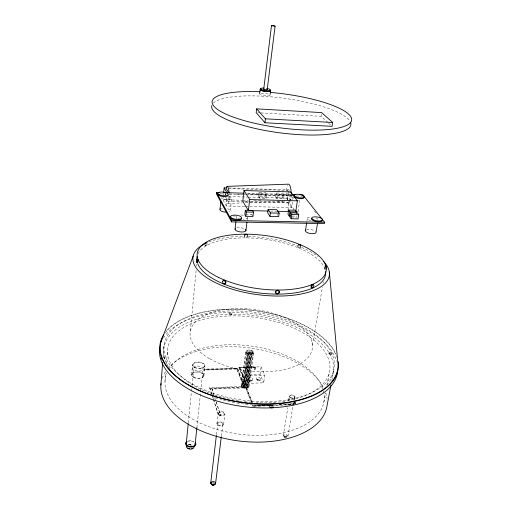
<?xml version="1.0" encoding="UTF-8"?>
<svg xmlns="http://www.w3.org/2000/svg" width="511" height="511" viewBox="0 0 511 511"><rect width="100%" height="100%" fill="white"/><g stroke="black" fill="none" stroke-linecap="round" stroke-linejoin="round"><path stroke-width="0.38" stroke-dasharray="2.56 1.92" d="M163.118 357.004L163.961 346.464M164.478 358.665L164.536 357.956M165.008 381.263L165.794 371.714M166.445 363.762L167.557 350.239M190.367 331.083L196.173 270.038M196.556 266.071L196.703 264.487M191.548 374.633L192.526 364.765M192.079 374.678L193.056 364.809M188.323 422.763L191.401 391.848M191.478 391.056L191.714 388.673M192.034 385.505L193.771 368.061M196.882 427.707L200.644 392.071M200.727 391.279L203.065 369.108A4.676 2.517 5.3 0 0 196.422 366.189A4.676 2.517 5.3 0 0 195.758 370.501A4.676 2.517 5.3 0 0 203.065 369.108M243.907 386.578L248.544 351.638L249.33 351.619L249.7 352.475L244.98 387.855L244.207 387.887L236.778 369.044L204.196 370.047L204.03 369.542L204.074 369.134L237.379 368.118L244.68 386.546L243.907 386.578L236.829 368.635L204.24 369.638L204.074 369.134M203.404 375.611L204.451 365.761M204.196 370.047L204.24 369.638M203.934 375.655L204.981 365.806M244.628 206.438L226.316 205.99L222.892 199.756L223.313 195.79M223.396 194.998L223.569 193.414M225.492 195.03L225.651 193.586M226.316 205.99L227.216 197.693M288.313 200.58L290.095 202.995L228.098 201.391L228.577 197.003M211.65 394.243L209.746 387.683L242.501 386.482L242.853 387.376L211.861 388.526L213.77 395.048M230.289 210.609L231.649 198.421M236.254 218.708L236.516 216.46A5.532 2.025 6.9 0 0 239.084 218.536M228.992 314.01L229.069 313.358M216.939 423.574L218.171 413.15M216.472 434.695L217.782 423.67M216.313 401.902L220.695 415.865L218.791 415.954L213.687 399.653M231.943 314.386A1.488 0.703 6.7 0 0 229.822 313.505A1.488 0.703 6.7 0 0 229.637 314.712A1.488 0.703 6.7 0 0 231.943 314.386L232.02 313.735A1.488 0.703 6.7 0 0 229.899 312.853A1.488 0.703 6.7 0 0 229.714 314.061A1.488 0.703 6.7 0 0 232.02 313.735M247.228 219.998L247.503 217.75M221.378 436.03L222.822 424.226M223.658 424.315L224.942 413.897M252.945 216.421L251.885 214.671L252.057 213.253M258.413 196.531L258.924 192.481L265.573 192.673L266.633 194.218L266.103 198.274L259.441 198.096L258.413 196.531L265.049 196.716L266.103 198.274M236.778 369.044L236.829 368.635M244.98 387.855L237.379 368.118M259.441 198.096L259.958 194.027L258.924 192.481M252.198 351.511L247.471 386.52L246.704 386.552L251.412 351.53L252.198 351.511L252.568 352.36L247.79 387.715L247.017 387.74L239.007 367.32L255.264 366.828L254.976 369.938L254.516 369.702L254.868 367.122L254.625 369.951M247.79 387.715L239.857 367.55L247.471 386.52M265.049 196.716L265.573 192.673M241.243 385.684L245.702 351.638M241.76 385.741L246.225 351.696M242.501 386.482L247.081 351.677L247.873 351.657L248.237 352.513L243.549 387.913L211.797 389.101M242.853 387.376L247.452 352.533L247.081 351.677M243.549 387.913L243.198 387.019L247.873 351.657M244.207 387.887L248.914 352.494L248.544 351.638M244.68 386.546L249.33 351.619M251.271 402.1L245.254 386.948L249.975 351.613L250.76 351.594L251.131 352.449L246.423 387.485L253.015 404.009M252.185 403.946L245.657 387.517L250.345 352.469L249.975 351.613M252.095 402.157L246.027 386.916L250.76 351.594M247.017 387.74L251.782 352.386L251.412 351.53M248.902 383.333L249.949 375.585L246.487 367.237L261.083 366.796L264.768 375.093L263.65 382.803L248.902 383.333L245.472 374.902L260.003 374.422L263.65 382.803M248.576 386.501L253.188 352.481M249.087 386.559L253.712 352.545M275.768 197.016L276.317 192.986L282.89 193.177L284.027 194.717L283.458 198.747L276.873 198.568L275.768 197.016L282.328 197.195L283.458 198.747M276.873 198.568L277.428 194.525L276.317 192.986M254.976 369.938L255.264 366.828M282.328 197.195L282.89 193.177M260.003 374.422L261.083 366.796M287.865 199.973L286.53 198.159L287.642 190.379L229.388 188.623M287.469 199.13L288.574 191.382M287.949 210.398L290.331 193.426M290.325 201.423L291.238 195.125L289.437 192.756M245.427 206.457L291.621 207.581L292.656 200.51M292.771 199.724L293.346 195.79L248.212 194.512M297.057 215.757L296.846 217.156L290.708 217.028M298.015 211.605L299.804 199.724A5.116 1.731 8.2 0 1 298.405 200.797M269.597 406.59L269.706 405.849M328.017 122.646L321.036 116.323L321.387 114.087M306.919 221.333L307.405 218.229M288.415 400.784L289.143 396.319M283.273 435.704L287.827 407.74M288.945 400.841L289.673 396.383M287.961 436.222L293.87 400.637M293.991 399.889L294.483 396.919M294.4 400.694L293.908 403.671A2.957 1.661 10.1 0 0 293.014 402.381M294.521 399.953L295.019 396.977M312.476 345.002L322.409 287.156M323.08 283.247L323.354 281.682M328.918 353.65L329.039 352.973M332.041 354.053L332.169 353.376M323.776 402.527L325.52 393.112M326.976 385.262L329.454 371.919M331.818 380.388L333.919 369.223A85.791 44.304 7.6 0 0 214.556 312.138A85.791 44.304 7.6 0 0 198.983 387.427A85.791 44.304 7.6 0 0 333.919 369.223M286.237 437.442L286.741 436.273A1.169 0.703 10.4 0 0 285.304 435.244A1.169 0.703 10.4 0 0 284.806 436.375A1.169 0.703 10.4 0 0 286.741 436.273M251.897 381.225A1.642 0.894 7.8 0 0 249.726 380.018A1.642 0.894 7.8 0 0 249.247 381.513A1.642 0.894 7.8 0 0 251.897 381.225L252.843 379.456A2.28 1.239 7.8 0 0 249.828 377.789A2.28 1.239 7.8 0 0 249.164 379.852A2.28 1.239 7.8 0 0 252.843 379.456M259.907 380.535L260.725 379.475M218.861 415.36L220.765 415.271M264.743 404.961L253.59 405.447L253.539 405.785L272.663 404.955M285.464 404.067L295.032 403.652L293.914 401.301M279.038 404.674L294.176 404.016M290.676 404.45L253.034 406.085L252.466 404.661M291.462 404.412L293.812 404.31M253.769 406.392L290.618 404.782M227.829 203.487L242.157 202.893M245.337 202.765L282.749 201.219M209.682 388.258L243.198 387.019M245.254 386.948L246.027 386.916M245.657 387.517L246.423 387.485M249.949 375.585L264.768 375.093M254.516 369.702L254.868 369.689M238.976 367.607L255.372 367.077M239.819 367.837L254.976 367.377M204.03 369.542L237.328 368.52M247.452 352.533L248.237 352.513M248.914 352.494L249.7 352.475M250.345 352.469L251.131 352.449M251.782 352.386L252.568 352.36M245.574 214.537L251.885 214.671M292.266 216.038L296.093 216.121M270.472 211.088L276.79 211.235M222.892 199.756L241.927 200.261M242.719 200.28L248.269 200.427M253.826 200.574L262.545 200.804M277.614 201.2L286.339 201.43M244.354 201.353L249.936 201.5M250.735 201.519L289.015 202.516L293.953 209.229M247.394 193.279L290.983 194.538M259.958 194.027L266.633 194.218M277.428 194.525L284.027 194.717M247.892 193.886L291.238 195.125M229.209 193.969L233.169 194.084M236.338 194.174L245.044 194.423M220.311 193.803L225.856 193.963M229.024 194.052L242.489 194.435M243.281 194.455L245.657 194.525M246.449 194.55L291.589 195.828M296.342 195.962L302.678 196.141M228.519 196.563L247.592 197.086M248.384 197.112L286.53 198.159M228.947 188.01L288.798 189.83L289.711 191.025M257.768 112.752L260.137 112.886M260.929 112.931L321.036 116.323M205.103 245.599L205.85 245.817M328.599 123.17L332.093 126.332M314.527 211.145L316.009 213.017M287.642 190.379L288.99 192.162M287.584 202.062L291.621 207.581M277.141 214.23L277.92 215.38M225.338 196.473L228.098 201.391M256.554 378.977L257.244 380.216M294.758 401.269L295.882 403.62M294.706 401.601L295.831 403.952M293.857 401.633L294.975 403.984M239.007 367.32L246.704 386.552M252.415 404.98L252.983 406.424M211.861 388.526L213.841 394.473M214.761 398.018L215.751 400.994M216 401.735L220.695 415.865M209.746 387.683L211.963 394.415M212.946 397.411L213.438 398.906M211.899 394.997L213.132 398.74M213.374 399.487L218.791 415.954M248.359 378.926L248.665 380.842M284.461 435.838L284.589 437.129M269.751 406.124A1.788 1.022 9.1 0 1 271.315 405.038A1.788 1.022 9.1 0 1 273.251 406.309M269.674 406.334A1.788 1.022 9.1 0 1 272.663 406.258M163.022 356.921A1.68 0.888 3.6 0 1 164.523 357.726A1.68 0.888 3.6 0 1 163.571 358.639M163.392 357.706A1.68 0.888 3.6 0 1 164.178 359.086M325.149 268.76A1.705 0.396 -86.4 0 1 324.702 269.073A1.705 0.396 -86.4 0 1 324.568 267.464M299.676 247.905A1.622 1.265 67.5 0 1 298.13 247.075M299.472 247.663A1.622 1.258 67.5 0 1 298.846 247.215M207.051 244.162A1.667 0.639 -73.9 0 1 206.105 245.823A1.667 0.639 -73.9 0 1 205.62 244.731M206.042 244.756A1.667 0.645 -73.9 0 1 204.892 245.216M165.27 332.936A89.508 46.239 7.6 0 1 256.458 310.969A89.508 46.239 7.6 0 1 336.679 357.068M208.986 241.875A68.787 28.648 7.6 0 1 243.664 236.408M248.378 236.472A68.787 28.648 7.6 0 1 297.293 245.708M301.688 247.452A68.787 28.648 7.6 0 1 318.085 256.541M197.974 253.807A64.891 27.019 7.6 0 1 246.078 237.87M246.883 237.877A64.891 27.019 7.6 0 1 325.053 269.418M213.355 103.107A70.205 17.4 7.6 0 1 283.848 98.253A70.205 17.4 7.6 0 1 350.15 121.497M212.122 481.477A2.44 1.616 6.2 0 1 214.543 481.739M212.755 483.125A0.811 0.537 6.2 0 1 213.905 483.578M212.25 481.662A2.146 1.424 6.2 0 1 214.799 482.16M212.174 482.301A2.14 1.424 6.2 0 1 214.716 482.799M293.033 402.885A2.421 1.361 10.1 0 1 293.078 404.265M290.395 404.61A2.421 1.361 10.1 0 1 288.919 403.799M285.432 437.735A0.843 0.505 10.4 0 1 284.601 437.046A0.843 0.505 10.4 0 1 285.7 436.771A0.843 0.505 10.4 0 1 286.154 437.557M293.819 404.092A2.957 1.661 10.1 0 1 293.544 404.469M290.267 404.891A2.957 1.661 10.1 0 1 288.466 403.901M187.09 442.072A4.458 2.772 4.6 0 1 194.123 442.264M188.559 440.821A5.199 3.232 4.6 0 1 193.701 441.383M188.712 444.57A3.749 2.344 4.6 0 1 192.43 444.972M188.227 445.126A3.213 2.006 4.6 0 1 192.117 445.228M188.284 444.532A3.213 2.006 4.6 0 1 192.794 445.024M190.264 445.247A1.482 0.926 4.6 0 1 191.574 445.745M162.236 378.306A83.74 46.827 7.6 0 1 165.257 372.059M167.998 368.342A83.74 46.827 7.6 0 1 249.074 347.85A83.74 46.827 7.6 0 1 323.635 387.855M325.763 392.87A83.74 46.827 7.6 0 1 327.11 398.861M168.298 366.611A85.605 44.54 7.6 0 1 253.437 315.447A85.605 44.54 7.6 0 1 325.469 386.463M281.171 404.322A85.605 44.54 7.6 0 1 279.517 404.508M274.113 404.987A85.605 44.54 7.6 0 1 253.379 404.961M252.6 404.904A85.605 44.54 7.6 0 1 220.433 399.289M217.367 398.388A85.605 44.54 7.6 0 1 212.135 396.683M234.543 400.126A81.734 42.509 7.6 0 1 182.165 328.42A81.734 42.509 7.6 0 1 318.941 344.663A81.734 42.509 7.6 0 1 256.247 402.706M251.584 402.413A81.734 42.509 7.6 0 1 247.707 402.055M246.928 401.972A81.734 42.509 7.6 0 1 243.032 401.499M242.252 401.397A81.734 42.509 7.6 0 1 239.154 400.931M238.382 400.809A81.734 42.509 7.6 0 1 235.309 400.273M323.501 390.87A80.163 44.444 7.6 0 1 241.428 434.42A80.163 44.444 7.6 0 1 166.969 372.934M168.745 369.453A80.163 44.444 7.6 0 1 250.594 345.985A80.163 44.444 7.6 0 1 323.303 390.149M163.443 338.058A89.719 46.705 7.6 0 1 254.887 313.875A89.719 46.705 7.6 0 1 336.66 361.251M166.746 330.528A89.917 46.456 7.6 0 1 256.586 310.809A89.917 46.456 7.6 0 1 336.078 354.468M291.213 199.935A5.116 1.731 8.2 0 1 293.333 197.272M292.892 209.197A5.078 1.788 8.2 0 1 294.189 209.414M297.811 211.113A5.078 1.788 8.2 0 1 297.875 212.052M310.86 220.72A5.41 1.935 8.8 0 1 307.386 218.491A5.41 1.935 8.8 0 1 310.516 217.066M315.824 217.961A5.41 1.935 8.8 0 1 318.014 219.513M306.44 229.803A5.372 1.993 8.8 0 1 315.587 231.355M247.356 217.207A5.532 2.025 6.9 0 1 243.255 219.232M240.777 215.003A5.532 2.025 6.9 0 1 243.606 215.335M236.804 227.912A5.487 2.089 6.9 0 1 244.482 228.807M228.851 196.601A5.251 1.82 6.5 0 1 231.406 199.041A5.251 1.82 6.5 0 1 225.715 199.724A5.251 1.82 6.5 0 1 221.212 197.521M227.516 208.75A5.212 1.878 6.5 0 1 228.928 211.835M221.32 208.52A5.212 1.878 6.5 0 1 222.362 208.309M233.093 216.032A5.589 2.057 6.8 0 1 235.827 216.006M287.929 199.827A8.406 2.312 88 0 1 286.55 192.621M286.556 190.469A8.406 2.312 88 0 1 287.444 185.352M291.161 194.71A8.406 2.312 88 0 1 290.242 199.846M229.254 197.144A8.559 1.731 87.6 0 1 227.842 203.487A8.559 1.731 87.6 0 1 225.907 197.163M225.76 194.978A8.559 1.731 87.6 0 1 225.721 193.503M270.057 95.193A5.27 1.201 7.3 0 1 266.25 95.915A5.27 1.201 7.3 0 1 260.323 94.644M261.102 93.277A5.27 1.201 7.3 0 1 269.316 94.503M246.775 353.261A4.069 2.089 7.6 0 0 253.584 353.075A4.069 2.089 7.6 0 0 248.761 349.958A4.069 2.089 7.6 0 0 246.775 353.261M247.183 353.101A3.507 1.801 7.6 0 0 253.047 352.935A3.507 1.801 7.6 0 0 248.895 350.252A3.507 1.801 7.6 0 0 247.183 353.101M242.303 387.37A3.947 2.178 7.6 0 0 248.921 387.114A3.947 2.178 7.6 0 0 244.264 383.914A3.947 2.178 7.6 0 0 242.303 387.37M242.68 387.204A3.43 1.897 7.6 0 0 248.429 386.98A3.43 1.897 7.6 0 0 244.386 384.202A3.43 1.897 7.6 0 0 242.68 387.204M329.538 353.606A1.584 0.792 11 0 0 332.131 353.58A1.584 0.792 11 0 0 330.151 352.347A1.584 0.792 11 0 0 329.538 353.606M329.41 354.283A1.584 0.792 11 0 0 332.003 354.251A1.584 0.792 11 0 0 330.023 353.018A1.584 0.792 11 0 0 329.41 354.283M209.734 358.754A61.627 30.781 7.6 0 0 311.014 352.941A61.627 30.781 7.6 0 0 233.157 308.74A61.627 30.781 7.6 0 0 209.734 358.754M257.237 379.571A2.274 1.233 8.2 0 0 260.891 379.181A2.274 1.233 8.2 0 0 257.863 377.514A2.274 1.233 8.2 0 0 257.237 379.571M257.678 380.599A1.456 0.792 8.2 0 0 260.016 380.344A1.456 0.792 8.2 0 0 258.081 379.277A1.456 0.792 8.2 0 0 257.678 380.599M219.021 414.677A3.405 1.993 6.5 0 0 224.776 414.402A3.405 1.993 6.5 0 0 220.867 411.521A3.405 1.993 6.5 0 0 219.021 414.677M219.653 414.383A2.555 1.495 6.5 0 0 223.971 414.178A2.555 1.495 6.5 0 0 221.046 412.019A2.555 1.495 6.5 0 0 219.653 414.383M217.782 425.12A3.379 2.018 6.4 0 0 223.492 424.826A3.379 2.018 6.4 0 0 219.621 421.92A3.379 2.018 6.4 0 0 217.782 425.12M218.408 424.82A2.536 1.514 6.4 0 0 222.694 424.603A2.536 1.514 6.4 0 0 219.794 422.425A2.536 1.514 6.4 0 0 218.408 424.82M283.982 436.803A2.37 1.418 10.4 0 0 287.891 436.586A2.37 1.418 10.4 0 0 284.978 434.51A2.37 1.418 10.4 0 0 283.982 436.803M290.044 397.609A2.97 1.648 10 0 0 294.936 397.398A2.97 1.648 10 0 0 291.257 394.958A2.97 1.648 10 0 0 290.044 397.609M290.414 397.43A2.434 1.348 10 0 0 294.413 397.264A2.434 1.348 10 0 0 291.411 395.265A2.434 1.348 10 0 0 290.414 397.43M194.231 367.32A6.253 3.341 5.3 0 0 204.726 366.655A6.253 3.341 5.3 0 0 197.291 361.96A6.253 3.341 5.3 0 0 194.231 367.32M193.241 377.214A6.215 3.385 5.2 0 0 203.678 376.511A6.215 3.385 5.2 0 0 196.301 371.772A6.215 3.385 5.2 0 0 193.241 377.214M193.624 377.035A5.685 3.098 5.2 0 0 203.174 376.396A5.685 3.098 5.2 0 0 196.428 372.059A5.685 3.098 5.2 0 0 193.624 377.035M194.614 367.141A5.717 3.053 5.3 0 0 204.215 366.534A5.717 3.053 5.3 0 0 197.425 362.242A5.717 3.053 5.3 0 0 194.614 367.141"/><path stroke-width="0.77" d="M160.882 385.083L162.683 362.465M186.272 443.376L188.246 423.555M219.653 192.481L216.485 192.392L216.351 193.695L231.54 221.883L324.396 223.646L324.619 222.298L302.87 194.883L299.702 194.787M195.125 444.34L196.882 427.707M220.809 201.34L219.928 209.734A5.212 1.878 6.5 0 0 226.648 212.142M223.652 192.621L224.163 187.863L226.552 187.939M231.54 221.883L231.694 220.49L216.485 192.392M235.047 229.184L235.91 221.697M295.748 211.669L297.364 200.836L290.548 191.906L244.028 190.526L242.757 201.315L248.352 210.583L268.103 211.037M210.762 482.735L216.377 435.481M256.643 108.849L256.183 112.663L264.934 122.768L332.093 126.332L332.712 122.487L321.617 112.592L256.643 108.849L265.426 118.82L332.712 122.487M245.299 210.251L244.788 214.518L245.817 216.274L252.945 216.421L253.475 212.148L252.408 210.417L245.299 210.251L246.334 211.988L245.817 216.274M259.601 93.954L260.125 89.585M248.352 210.583L249.694 199.565L244.028 190.526M245.951 230.461L246.954 222.24M263.74 89.074L271.488 25.652L273.474 25.659L275.084 26.17L267.215 89.585M215.61 483.259L221.282 436.816M264.934 122.768L265.426 118.82M270.153 94.465L270.606 90.83M268.141 209.523L267.694 212.889L269.955 216.345L278.699 216.53L279.172 213.144L276.828 209.727L268.141 209.523L270.408 212.953L269.955 216.345M296.514 213.323L296.725 211.924L295.467 210.225L288.594 210.066L287.987 214.256L289.2 215.974L290.733 216.006M289.2 215.974L289.814 211.765L288.594 210.066M290.555 212.793L289.935 217.015L291.174 218.759L298.111 218.9L298.75 214.677L297.479 212.953L290.555 212.793L291.794 214.524L291.174 218.759M305.463 230.646L306.677 222.885M317.567 223.135L316.054 232.448A5.372 1.993 8.8 0 1 309.557 233.361A5.372 1.993 8.8 0 1 305.782 230.18M197.878 259.939L198 259.537L197.744 262.922M330.949 385L326.759 407.299A83.74 46.827 7.6 0 1 236.44 440.629A83.74 46.827 7.6 0 1 161.029 383.557M160.92 342.025L193.177 256.056M275.084 26.17L271.488 25.652M227.114 186.381L288.555 184.158A8.406 2.312 88 0 1 291.168 192.513M231.694 220.49L324.619 222.298M291.794 214.524L298.75 214.677M277.582 211.254L288.638 211.509M289.814 211.765L296.725 211.924M246.334 211.988L253.475 212.148M270.408 212.953L279.172 213.144M249.694 199.565L297.364 200.836M224.406 192.621L244.22 193.19M291.775 194.563L295.741 194.678M291.072 192.813L292.892 195.196M226.194 188.521L228.583 192.653M224.163 187.863L226.858 192.577M329.333 272.018L337.822 362.082A89.508 46.239 7.6 0 1 243.498 402.534A89.508 46.239 7.6 0 1 161.853 339.132M272.689 406.96A1.788 1.022 9.1 0 1 270.958 407.005M273.142 407.043A1.788 1.022 9.1 0 1 271.763 407.867A1.788 1.022 9.1 0 1 269.802 407.133M161.214 357.872A1.68 0.888 3.6 0 1 161.195 357.636M161.84 359.188A1.68 0.888 3.6 0 1 161.514 359.016M161.284 358.811A1.68 0.888 3.6 0 1 161.24 358.128M244.807 236.989A1.61 1.367 -41.3 0 1 245.318 234.817A1.61 1.367 -41.3 0 1 247.426 235.156A1.61 1.367 -41.3 0 1 246.551 237.27M244.635 234.881A1.61 1.367 -41.3 0 1 244.929 234.581M245.28 234.351A1.61 1.367 -41.3 0 1 246.43 234.236M324.862 266.02A1.705 0.396 -86.4 0 1 325.366 267.132M325.794 265.918A1.705 0.396 -86.4 0 1 326.197 267.183A1.705 0.396 -86.4 0 1 325.775 269.227M276.853 293.416A1.846 1.622 -15.8 0 1 275.812 291.053A1.846 1.622 -15.8 0 1 278.699 290.612A1.846 1.622 -15.8 0 1 278.246 293.205M297.958 246.685A1.622 1.265 67.5 0 1 298.475 244.897A1.622 1.265 67.5 0 1 300.161 245.529A1.622 1.265 67.5 0 1 300.225 247.535M299.152 244.622A1.622 1.258 67.5 0 1 300.704 245.446M311.94 287.514A1.795 0.843 -66 0 1 310.995 286.856A1.795 0.843 -66 0 1 311.985 284.633A1.795 0.843 -66 0 1 313.102 284.914M205.805 243.894A1.667 0.639 -73.9 0 1 206.546 242.699A1.667 0.639 -73.9 0 1 207.108 243.044M204.943 244.098A1.667 0.645 -73.9 0 1 206.157 242.444M323.859 261.683A68.787 28.648 7.6 0 1 254.363 294.195A68.787 28.648 7.6 0 1 205.077 243.6M325.52 271.571A64.891 27.019 7.6 0 1 268.588 293.838A64.891 27.019 7.6 0 1 197.757 263.759M196.831 260.067A64.891 27.019 7.6 0 1 197.029 256.509M270.185 92.402A70.377 17.074 7.6 0 1 348.47 124.365A70.377 17.074 7.6 0 1 232.869 116.949A70.377 17.074 7.6 0 1 260.054 91.75M350.667 122.685A70.205 17.4 7.6 0 1 281.644 133.045A70.205 17.4 7.6 0 1 211.841 105.502M215.367 482.422A2.44 1.616 6.2 0 1 214.614 484.402A2.44 1.616 6.2 0 1 211.497 484.064A2.44 1.616 6.2 0 1 211.177 481.969M213.681 484.715A0.811 0.543 6.2 0 1 213.432 485.373A0.811 0.543 6.2 0 1 212.391 485.265A0.811 0.543 6.2 0 1 212.282 484.562M215.208 483.585A2.146 1.424 6.2 0 1 214.959 483.904M214.588 484.16A2.146 1.424 6.2 0 1 211.765 483.981A2.146 1.424 6.2 0 1 211.42 482.09M215.201 483.489A2.14 1.424 6.2 0 1 212.678 485.009A2.14 1.424 6.2 0 1 211.343 482.729M195.081 443.612A4.458 2.772 4.6 0 1 190.271 446.614A4.458 2.772 4.6 0 1 186.541 442.679M195.406 442.75A5.199 3.232 4.6 0 1 193.643 446.684A5.199 3.232 4.6 0 1 186.988 445.956A5.199 3.232 4.6 0 1 186.483 441.772M193.95 446.563A3.749 2.344 4.6 0 1 189.9 449.099A3.749 2.344 4.6 0 1 186.758 445.777M192.308 448.428A3.213 2.006 4.6 0 1 191.593 448.671M189.134 448.607A3.213 2.006 4.6 0 1 187.78 447.936M189.447 448.747A1.482 0.926 4.6 0 1 188.885 448.396M337.567 372.014A89.719 46.705 7.6 0 1 241.646 406.341A89.719 46.705 7.6 0 1 159.828 347.442M338.161 361.654A89.917 46.456 7.6 0 1 239.295 402.195A89.917 46.456 7.6 0 1 163.718 334.596M245.306 229.337A5.487 2.089 6.9 0 1 241.013 231.981A5.487 2.089 6.9 0 1 235.29 228.673M220.056 209.255A5.212 1.878 6.5 0 1 220.535 208.846M322.269 220.203A5.442 1.942 8.9 0 1 316.194 221.576A5.442 1.942 8.9 0 1 311.985 218.286M303.841 196.837A5.091 1.705 8.3 0 1 299.012 198.562A5.091 1.705 8.3 0 1 294.547 195.553M228.193 195.189A5.231 1.795 6.4 0 1 222.419 196.454A5.231 1.795 6.4 0 1 217.954 193.778M241.562 218.574A5.589 2.057 6.8 0 1 235.475 220.094A5.589 2.057 6.8 0 1 230.608 217.06M223.288 280.903A1.833 1.297 67 0 1 224.885 280.405A1.833 1.297 67 0 1 225.958 282.494A1.833 1.297 67 0 1 224.731 283.72M226.303 187.582A8.559 1.731 87.6 0 1 229.069 192.673M269.859 90.147A5.282 1.175 7.3 0 1 268.792 91.526A5.282 1.175 7.3 0 1 262.041 90.728A5.282 1.175 7.3 0 1 260.808 89.074M270.178 90.485A5.046 1.124 7.3 0 1 264.781 91.265A5.046 1.124 7.3 0 1 261.012 89.125M266.704 88.39A5.053 1.124 7.3 0 1 269.616 90.479A5.053 1.124 7.3 0 1 261.408 89.502A5.053 1.124 7.3 0 1 264.123 88.084M267.081 89.368A1.763 0.39 7.3 0 1 265.509 89.732A1.763 0.39 7.3 0 1 263.855 88.991M196.85 261.964C197.08 266.154 197.348 254.51 196.85 261.964M276.968 293.844A1.846 1.622 -15.8 0 0 279.274 291.755A1.846 1.622 -15.8 0 0 276.234 291.123A1.846 1.622 -15.8 0 0 276.968 293.844M312.936 287.597A1.801 0.837 -65.9 0 0 313.613 284.742A1.801 0.837 -65.9 0 0 311.793 286.626A1.801 0.837 -65.9 0 0 312.936 287.597M218.612 277.441A65.044 26.802 7.6 0 0 324.9 274.637A65.044 26.802 7.6 0 0 241.633 234.223A65.044 26.802 7.6 0 0 218.612 277.441M232.345 218.357A5.589 2.05 6.8 0 0 241.537 218.235A5.589 2.05 6.8 0 0 234.46 215.086A5.589 2.05 6.8 0 0 232.345 218.357M313.786 220.005A5.442 1.935 8.9 0 0 322.409 219.877A5.442 1.935 8.9 0 0 315.006 216.805A5.442 1.935 8.9 0 0 313.786 220.005M296.105 196.997A5.097 1.705 8.3 0 0 304.249 196.965A5.097 1.705 8.3 0 0 297.428 194.225A5.097 1.705 8.3 0 0 296.105 196.997M219.494 194.851A5.231 1.795 6.4 0 0 228.142 194.825A5.231 1.795 6.4 0 0 221.608 192.027A5.231 1.795 6.4 0 0 219.494 194.851M222.592 281.555A1.833 1.297 67 0 0 224.489 283.969A1.833 1.297 67 0 0 224.834 281.146A1.833 1.297 67 0 0 222.592 281.555"/></g></svg>
